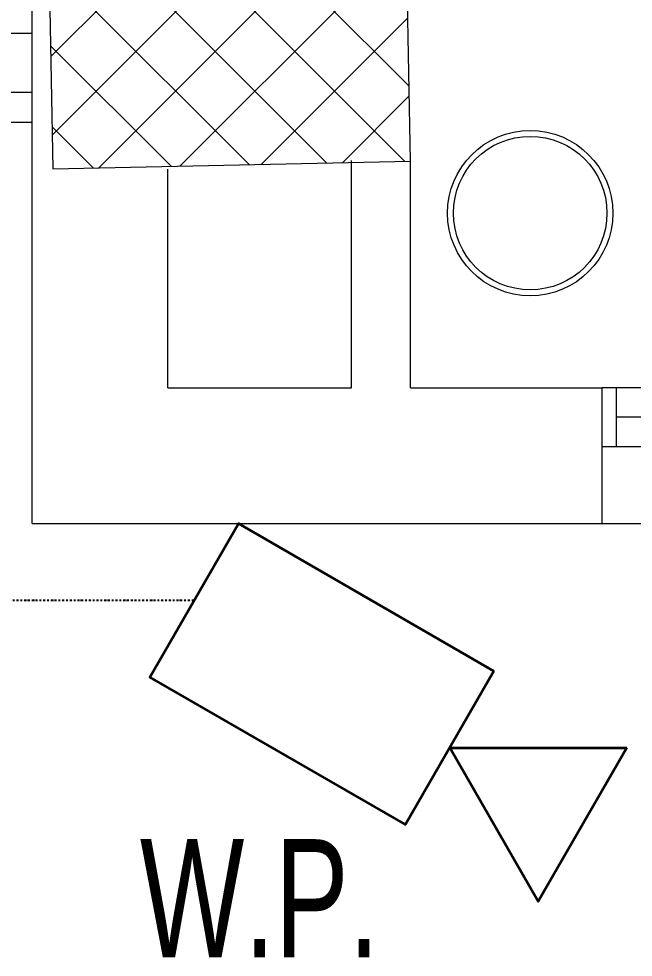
# Model space of a CAD drawing. Header units: inches. Extents: x -12418 to 57169, y -29325 to 19878.
# Drawn here: x 19575 to 20616, y -14432 to -12842 of the extents above; entities that cross this region are included whole.
import ezdxf

# ---------------------------------------------------------------- set-up
doc = ezdxf.new("R2010")
doc.units = ezdxf.units.IN
doc.header["$LTSCALE"] = 25
doc.header["$MEASUREMENT"] = 0
doc.linetypes.add('00-Ground Floor$0$HIDDEN', pattern=[9.525, 6.35, -3.175])
doc.linetypes.add('DASHDOT', pattern=[25.4, 12.7, -6.35, 0, -6.35])
doc.layers.get('0').update_dxf_attribs({"color": 8})
for name, color, linetype, lineweight in [('00-Ground Floor$0$Aluminum', 251, 'Continuous', 5), ('00-Ground Floor$0$C-HYDR-CTCH', 251, 'Continuous', 5), ('00-Ground Floor$0$Hatch', 254, 'Continuous', 5), ('00-Ground Floor$0$LOADING', 253, 'Continuous', 5), ('00-Ground Floor$0$Proj', 251, 'Continuous', 5), ('00-Ground Floor$0$Walls', 251, 'Continuous', 5), ('E-LITE-CLNG-CNDT', 6, 'DASHDOT', 35), ('E-POWR-TEXT', 6, 'Continuous', 25), ('T-DATA-CLNG-COND', 51, 'DASHDOT', 25), ('T-SERT-WALL @ 100', 54, 'Continuous', 35)]:
    doc.layers.add(name, color=color, linetype=linetype, lineweight=lineweight)
doc.styles.add('DC_Elc_Romans', font='elc_romans.shx', dxfattribs={"width": 0.7})

# ---------------------------------------------------------------- blocks, each defined once
blk = doc.blocks.new('00-Ground Floor$0$WM00001-P')
at = {"layer": '00-Ground Floor$0$LOADING'}
for radius in [0.14, 0.13]:
    blk.add_circle((0, 0), radius, dxfattribs=at)
blk = doc.blocks.new('00-Ground Floor')
at = {"layer": '00-Ground Floor$0$Hatch'}
h = blk.add_hatch(dxfattribs=at)
h.set_pattern_fill('ANSI37', color=256, scale=30)
h.set_pattern_definition([(45, (-1981.42, -13099.68), (-67.35192, 67.35192), []), (135, (-1981.42, -13099.68), (-67.35192, -67.35192), [])])
h.paths.add_polyline_path([(48971.2, 8818.2), (48367.3, 8810.1), (48371.2, 8521.7), (48975.1, 8529.8)])
h.paths.add_polyline_path([(41810.5, 8810.5), (41227, 8805), (41207, 8513.7), (41790.5, 8519.1)])
h.paths.add_polyline_path([(27433.5, 8803.1), (26834.4, 8799), (26828.7, 8506), (27427.8, 8510)])
h.paths.add_polyline_path([(34618.7, 8805.3), (34017.5, 8797.8), (34009.3, 8512.1), (34610.5, 8519.6)])
h.paths.add_polyline_path([(20214.3, 8812.4), (19607.8, 8790.5), (19622.4, 8498), (20228.8, 8519.8)])
h.paths.add_polyline_path([(13477.7, 8802), (12255.7, 8825.9), (12249.3, 8529.8), (13471.3, 8505.8)])
h.paths.add_polyline_path([(13491.8, 1601.9), (12276.8, 1586.2), (12263.3, 1293.7), (13478.3, 1309.4)])
h.paths.add_polyline_path([(13465.7, -5591.3), (12262.6, -5607.3), (12256.9, -5900.3), (13460, -5884.3)])
h.paths.add_polyline_path([(13484.2, -12790), (12287.5, -12801.4), (12290.4, -13095.9), (13487, -13084.4)])
h.paths.add_polyline_path([(5849.2, -12787.9), (5245.6, -12791.6), (5256.3, -13077.1), (5859.8, -13073.4)])
h.paths.add_polyline_path([(5833.8, -5589.9), (5236.9, -5588.3), (5236.8, -5889.5), (5833.6, -5891)])
h.paths.add_polyline_path([(5843.6, 1599.7), (5224.3, 1600.9), (5213.7, 1298), (5833, 1296.7)])
h.paths.add_polyline_path([(5820.3, 8779.1), (5219.7, 8793.5), (5216, 8503.9), (5816.7, 8489.4)])
h.paths.add_polyline_path([(-1378.8, 8777.2), (-1981.4, 8799.9), (-1979.5, 8511.6), (-1376.9, 8488.9)])
h.paths.add_polyline_path([(-1371.1, -5601.1), (-1973.1, -5608.1), (-1969.7, -5899.7), (-1367.7, -5892.7)])
h.paths.add_polyline_path([(-1353.5, -12795.7), (-1951.9, -12796.7), (-1947.1, -13097.4), (-1348.7, -13096.4)])
h.paths.add_polyline_path([(20233.2, -12782.5), (19627.5, -12795.4), (19633.2, -13096.6), (20238.9, -13083.7)])
h.paths.add_polyline_path([(20226.6, -5590), (19632.3, -5607.6), (19634.4, -5904.1), (20228.7, -5886.6)])
h.paths.add_polyline_path([(20217.9, 1618), (19619, 1610.4), (19623, 1310.2), (20221.9, 1317.9)])
h.paths.add_polyline_path([(27418.3, 1602.8), (26816.3, 1607.5), (26820.6, 1315.3), (27422.5, 1310.7)])
h.paths.add_polyline_path([(27422, -5579.9), (26818.1, -5597.5), (26831.6, -5897.5), (27431.7, -5876.5)])
h.paths.add_polyline_path([(27438.1, -12795.9), (26834.3, -12789.3), (26831.9, -13075), (27435.7, -13081.6)])
h.paths.add_polyline_path([(34636.6, -12785.4), (34039.3, -12800), (34048.3, -13099.7), (34645.6, -13085.1)])
h.paths.add_polyline_path([(34629.3, -5597.1), (34028, -5595.2), (34029.2, -5892.4), (34630.4, -5894.3)])
h.paths.add_polyline_path([(34592.8, 1606.7), (34012, 1611.4), (34031.7, 1321.6), (34612.5, 1316.9)])
h.paths.add_polyline_path([(41796.2, 1606), (41198.6, 1619.8), (41200.6, 1327.8), (41798.2, 1314.1)])
h.paths.add_polyline_path([(41797.2, -5592.6), (41228.8, -5600.2), (41230.6, -5894.3), (41799, -5886.7)])
h.paths.add_polyline_path([(41834.3, -12789.7), (41229, -12792.4), (41230.4, -13096.9), (41835.6, -13094.3)])
h.paths.add_polyline_path([(49008.5, -12790.2), (48420.5, -12774.1), (48407.3, -13081.4), (48995.3, -13097.4)])
h.paths.add_polyline_path([(48992.7, -5590.8), (48389.5, -5589.7), (48387.5, -5886.2), (48990.7, -5887.3)])
at = {"layer": '00-Ground Floor$0$Aluminum'}
for p, q in [((19597.7, -12867.4, 0), (18097.7, -12867.4, 0)), ((19597.7, -12967.4, 0), (18097.7, -12967.4, 0)), ((21762.9, -13467.4, 0), (20562.9, -13467.4, 0)), ((20587.9, -13567.4, 0), (20587.9, -13467.4, 0)), ((21737.9, -13517.4, 0), (20587.9, -13517.4, 0)), ((21762.9, -13567.4, 0), (20562.9, -13567.4, 0))]:
    blk.add_line(p, q, dxfattribs=at)
at = {"layer": '00-Ground Floor$0$C-HYDR-CTCH', "flags": 128}
blk.add_lwpolyline([(19627.5, -12795.4), (19633.2, -13096.6), (20238.9, -13083.7), (20233.2, -12782.5), (19627.5, -12795.4)], dxfattribs=at)
at = {"layer": '00-Ground Floor$0$Proj', "linetype": '00-Ground Floor$0$HIDDEN'}
for p, q in [((18097.7, -13017.4, 0), (19597.7, -13017.4, 0)), ((20562.9, -13697.4, 0), (21762.9, -13697.4, 0))]:
    blk.add_line(p, q, dxfattribs=at)
at = {"layer": '00-Ground Floor$0$Walls'}
for p, q in [((19597.7, -12867.4, 0), (19597.7, -11137.4, 0)), ((19597.7, -13097.4, 0), (19597.7, -12867.4, 0)), ((20138.9, -13467.4), (20138.9, -13082.6)), ((20238.9, -13467.4), (20238.9, -13083.7)), ((19597.7, -13697.4, 0), (19597.7, -13097.4, 0)), ((19827.7, -13467.4, 0), (19827.7, -13097.4, 0)), ((19827.7, -13467.4, 0), (20138.9, -13467.4, 0)), ((20238.9, -13467.4, 0), (20562.9, -13467.4, 0)), ((20562.9, -13467.4, 0), (20562.9, -13697.4, 0)), ((19597.7, -13697.4, 0), (20562.9, -13697.4, 0))]:
    blk.add_line(p, q, dxfattribs=at)
at = {"layer": '00-Ground Floor$0$LOADING', "extrusion": (2.24019e-05, 2.25781e-18, -1), "xscale": -1000, "yscale": 1000, "zscale": 1000}
blk.add_blockref('00-Ground Floor$0$WM00001-P', (-20441.6, -13171.6, 0.5), dxfattribs=at)
blk = doc.blocks.new('*U336')
for points in [[(6.543, -2.046), (5.043, -4.644), (0.713, -2.144), (2.213, 0.454)], [(8.793, -3.345), (7.293, -5.943), (5.793, -3.345)]]:
    blk.add_lwpolyline(points, close=True)

msp = doc.modelspace()

# ---------------------------------------------------------------- linework, layer by layer
at = {"layer": 'T-DATA-CLNG-COND', "ltscale": 0.01}
msp.add_lwpolyline([(17922.7, -12494.3), (17922.7, -13752.3, 0.414214), (17997.7, -13827.3), (19872.2, -13827.3)], format="xyb", dxfattribs=at)

# ---------------------------------------------------------------- block references
at = {"layer": 'E-LITE-CLNG-CNDT'}
msp.add_blockref('00-Ground Floor', (0, 0), dxfattribs=at)
at = {"layer": 'T-SERT-WALL @ 100', "xscale": 100, "yscale": 100, "zscale": 100}
msp.add_blockref('*U336', (19725.9, -13742.9, 0), dxfattribs=at)

# ---------------------------------------------------------------- texts
at = {"layer": 'E-POWR-TEXT', "style": 'DC_Elc_Romans', "width": 0.7}
msp.add_text('W.P.', height=200, dxfattribs=at).set_placement((19780.5, -14431.9, 0))

doc.saveas('drawing.dxf')
